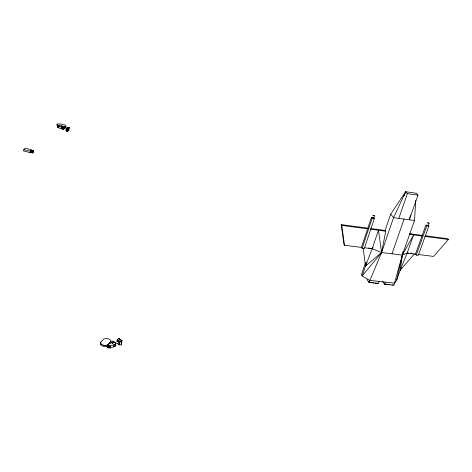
<?xml version="1.0" encoding="UTF-8"?>
<svg xmlns="http://www.w3.org/2000/svg" width="472" height="472" viewBox="0 0 472 472"><rect width="100%" height="100%" fill="white"/><g stroke="black" fill="none" stroke-linecap="round" stroke-linejoin="round"><path stroke-width="0.71" d="M32.651 152.845C33.713 146.267 34.273 156.362 30.651 151.837L30.963 150.503L33.199 150.509M115.192 346.253L116.041 343.569L115.463 343.132L115.752 343.038L115.192 346.253L109.876 348.141L110.259 345.976L115.575 344.1L116.041 343.569M382.497 281.253L384.621 284.238L393.902 285.277L402.309 255.087L414.51 220.518L415.743 200.435M426.995 225.109C425.815 225.421 428.93 226.353 427.909 225.404M429.042 223.309L427.561 222.76L429.042 223.309L428.169 225.746M30.114 152.592L30.296 151.223L31.63 149.789L25.146 148.232L23.777 149.665L23.6 151.034L30.114 152.592L30.963 151.5M58.386 127.552L57.655 126.997L58.693 126.295L57.655 126.997M58.044 127.298L58.121 126.726L58.658 126.726L58.144 126.555M58.203 126.738L57.631 127.163M59.661 125.723L57.436 125.027L57.112 124.219A2.584 0.879 8.8 0 1 59.743 123.953L63.626 124.608A2.549 0.867 8.8 0 1 65.98 125.859A2.549 0.867 8.8 0 1 63.301 126.307L59.661 125.723L58.569 126.236L58.351 127.8L63.112 129.251L64.434 128.697M59.26 126.407L59.366 125.67M61.266 128.773L61.484 127.21M62.345 129.133L62.564 127.57L58.569 126.236M62.758 129.133L62.977 127.57L62.564 127.57M63.112 129.251L63.331 127.688L64.758 127.174L61.083 125.947L64.033 127.127M63.401 129.11L63.62 127.552M63.614 129.18L63.832 127.623M64.652 127.139L65.301 127.003L65.142 128.124M66.216 128.195L65.885 130.52L67.083 131.464L68.7 130.667L69.136 127.617L66.216 128.195L67.797 127.711L67.466 130.03L68.7 130.667M66.239 130.638L66.564 128.313L67.52 128.402L69.136 127.617M67.083 131.464L67.443 128.396L69.13 127.646M67.16 131.322L67.561 128.484L69.059 127.753L68.658 130.585L67.16 131.322L66.475 130.419L66.747 128.49L67.561 128.484M414.369 253.901L400.173 270.202L403.005 251.564M100.872 342.029L100.701 343.05A3.918 2.106 8.2 0 0 101.822 345.752A3.918 2.106 8.2 0 0 106.684 346.212L107.94 345.368L108.117 344.348L110.436 341.846A3.853 2.059 8.3 0 0 108.548 338.908A3.853 2.059 8.3 0 0 103.492 339.397L100.872 342.029L100.501 342.914L100.902 343.876C102.772 345.598 106.129 346.129 108.117 344.348L110.259 345.976M107.291 347.162L108.029 345.935L108.719 345.693L109.787 346.507L108.365 347.982L106.778 346.153M107.74 345.569L107.923 344.548M107.74 346.507L107.799 346.165M107.439 345.752L107.988 346.171L108.719 345.693M108.365 347.982L109.103 346.749L109.787 346.507M113.787 341.704L112.413 340.961L110.997 341.457L109.451 343.12M113.764 346.761L114.147 344.601M116.838 341.728L117.18 339.816L118.773 338.365L121.988 340.819L121.239 344.973L119.056 344.849L117.097 343.374M118.773 338.365L121.988 340.819L119.628 341.657L117.18 339.816M119.056 344.849L119.628 341.657M119.51 344.684L120.089 341.498L117.64 339.657M121.145 344.731L121.847 340.843L118.867 338.607M370.726 228.536L385.128 230.442L385.736 231.209L381.594 252.52L369.016 282.498L378.408 283.554L379.146 281.424M365.552 262.597L361.404 274.887L362.148 275.972L369.747 280.362L394.645 283.176L396.728 279.931L402.309 255.087L413.608 234.897L407.141 253.104L400.173 270.202M410.575 214.913L409.307 219.799L417.938 195.178L416.186 193.266L405.666 191.709L390.692 214.146L385.128 230.442M374.467 215.792L372.968 215.232L374.467 215.792L373.629 218.288L372.113 217.804L372.662 217.669M365.865 264.733L365.481 266.102L381.594 252.52L393.565 217.633L405.666 191.709L407.383 193.62L417.938 195.178M373.606 217.698L374.326 218.619L364.284 248.626L362.136 248.355L361.446 247.393L371.44 217.403L372.88 217.598M362.136 248.355L372.16 218.324L371.44 217.403M366.661 262.615L362.148 275.972L381.594 252.52L378.456 230.247L372.202 248.738L365.481 266.102L363.204 248.29M404.25 195.815L405.666 191.709M398.834 218.359L407.383 193.62M391.99 253.812L404.079 219.079M384.621 284.238L385.358 282.126M396.728 279.931L400.905 268.137M415.478 254.142L425.986 224.873L426.788 225.787L428.871 226.076L418.316 255.364L416.257 255.104L415.478 254.142L407.141 253.104L402.309 255.087L381.594 252.52L372.202 248.738L368.673 248.018M416.257 255.104L426.788 225.793M373.075 247.605L372.202 248.738L364.307 247.753M425.337 235.764L447.716 238.732L448.4 239.493L433.567 256.408L418.269 254.496M62.174 126.879L62.634 126.655M58.634 126.897L58.121 126.726M113.953 345.681L114.501 345.486M109.026 343.368L113.923 341.651L115.752 343.038M109.663 343.392L113.062 342.2M112.324 343.227L114.206 342.566M67.767 127.995L69.059 127.753M109.056 346.991L110.076 347.003L109.746 346.749M108.92 347.787L109.935 347.793M30.963 150.503L33.429 150.562M407.141 253.104L408.54 253.151M410.64 253.216L412.038 253.263M103.569 345.286L105.303 345.451M370.78 282.474L373.606 282.793M375.016 282.952L377.842 283.271M384.951 284.055L386.35 284.215M387.748 284.368L389.842 284.604M391.937 284.84L393.335 285M368.567 228.247L341.203 224.625L343.97 244.484L344.519 245.275L361.446 247.393M409.454 233.664L422.446 235.38M341.203 224.625L341.752 225.398L367.635 228.82M370.514 229.197L385.736 231.209M409.33 234.33L421.986 236.006M424.776 236.372L448.4 239.493M30.78 150.875L32.881 151.158M372.16 218.324L374.326 218.619M414.51 220.518L393.565 217.633L390.692 214.146M61.614 126.23L65.301 127.003M30.651 151.837L32.881 152.898M23.777 149.665L30.296 151.223M58.953 126.331L58.174 126.148A2.578 0.879 8.8 0 1 57.578 124.691M62.404 126.767L63.826 127.239M62.977 127.57L63.331 127.688M61.372 127.995L61.785 128.13M67.118 129.912L67.466 130.03M31.524 151.689L33.199 152.25M30.651 151.429L32.651 152.126M67.496 129.918L68.658 130.585M111.87 342.878L112.778 343.569M107.94 345.368L108.678 345.929M108.029 345.935L109.103 346.749M107.333 346.932L108.407 347.752M101.993 344.719L100.902 343.876L100.501 342.914M57.023 124.602L57.436 125.027M428.063 225.156L428.871 226.07M368.667 281.306L369.364 282.315M366.962 279.507L369.016 282.498M341.752 225.398L344.519 245.275M31.093 150.533L31.093 150.946M117.333 341.557A1.091 0.673 71.8 0 1 118.242 341.392A1.091 0.673 71.8 0 1 118.684 342.825A1.091 0.673 71.8 0 1 117.829 343.156M114.118 342.501A1.097 0.667 71.8 0 1 114.808 342.501M115.038 342.737A1.097 0.667 71.8 0 1 115.221 343.055M65.85 126.39A2.549 0.867 8.8 0 1 64.31 127.133M64.345 128.579A0.72 0.307 -72 0 1 63.844 128.714A0.72 0.307 -72 0 1 64.068 127.717A0.72 0.307 -72 0 1 64.54 127.694"/></g></svg>
